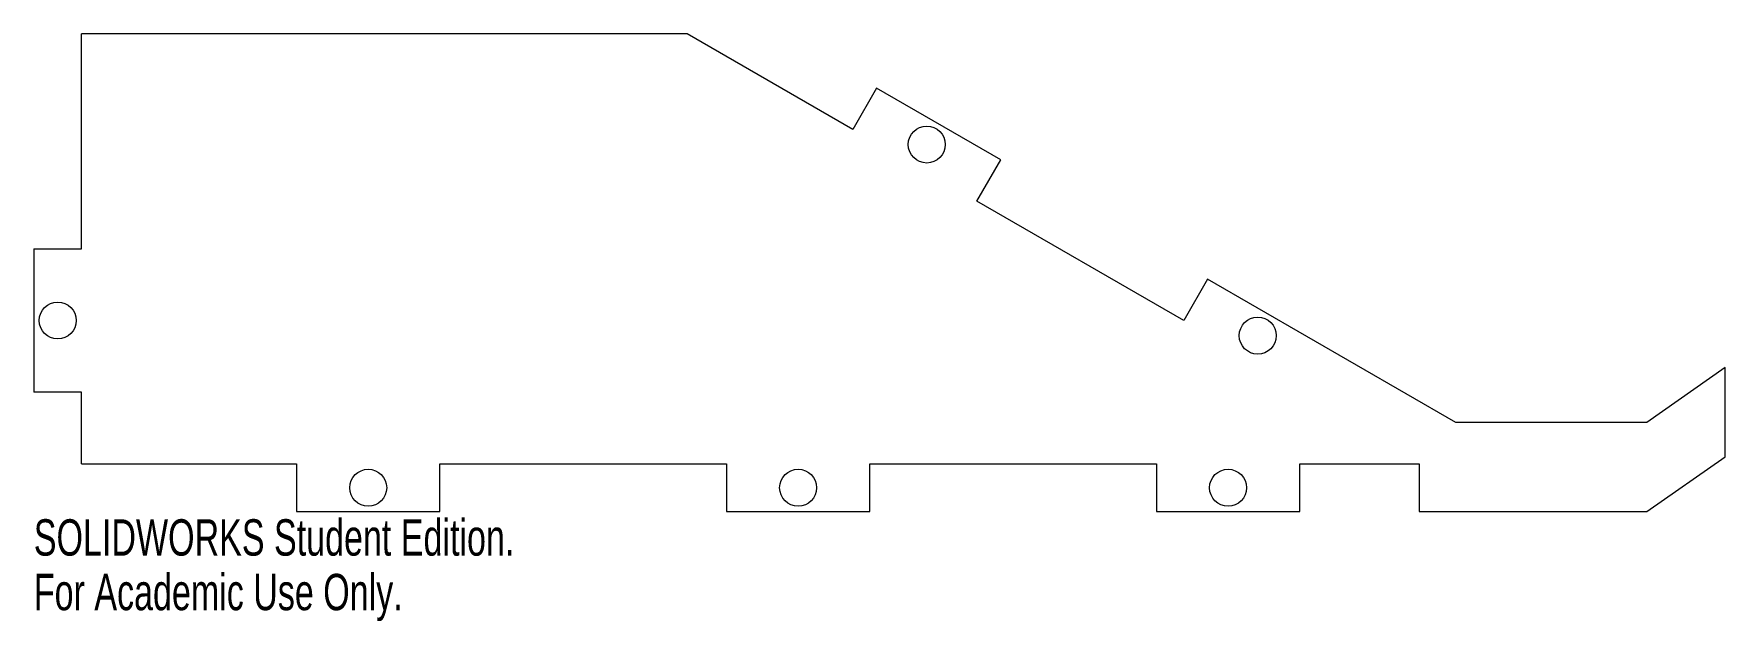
# Model space of a CAD drawing. Header units: inches. Extents: x 0 to 8.85, y -0.82 to 2.25.
import ezdxf

# ---------------------------------------------------------------- set-up
doc = ezdxf.new("R2010")
doc.units = ezdxf.units.IN
doc.header["$MEASUREMENT"] = 0
doc.styles.add('SLDTEXTSTYLE0', font='TXT', dxfattribs={"width": 0.7})

msp = doc.modelspace()

# ---------------------------------------------------------------- linework, layer by layer
at = {"color": 7, "linetype": 'Continuous', "lineweight": 15}
for p, q in [((3.4199, 2.25), (0.25, 2.25)), ((0.25, 1.125), (0.25, 2.25)), ((4.2859, 1.75), (3.4199, 2.25)), ((4.4109, 1.9665), (4.2859, 1.75)), ((5.0604, 1.5915), (4.4109, 1.9665)), ((4.9354, 1.375), (5.0604, 1.5915)), ((6.0179, 0.75), (4.9354, 1.375)), ((0, 1.125), (0.25, 1.125)), ((0, 1.125), (0, 0.375)), ((6.1429, 0.9665), (6.0179, 0.75)), ((7.442, 0.2165), (6.1429, 0.9665)), ((8.8516, 0.5033), (8.442, 0.2165)), ((8.8516, 0.0368), (8.8516, 0.5033)), ((0.25, 0.375), (0, 0.375)), ((0.25, 0), (0.25, 0.375)), ((8.442, 0.2165), (7.442, 0.2165)), ((0.25, 0), (1.375, 0)), ((1.375, 0), (1.375, -0.25)), ((2.125, -0.25), (2.125, 0)), ((2.125, 0), (3.625, 0)), ((3.625, 0), (3.625, -0.25)), ((4.375, -0.25), (4.375, 0)), ((4.375, 0), (5.875, 0)), ((5.875, 0), (5.875, -0.25)), ((6.625, 0), (7.25, 0)), ((6.625, -0.25), (6.625, 0)), ((7.25, 0), (7.25, -0.25)), ((8.442, -0.25), (8.8516, 0.0368)), ((1.375, -0.25), (2.125, -0.25)), ((3.625, -0.25), (4.375, -0.25)), ((5.875, -0.25), (6.625, -0.25)), ((7.25, -0.25), (8.442, -0.25))]:
    msp.add_line(p, q, dxfattribs=at)
for centre, radius in [((4.6732, 1.6708), 0.0968), ((0.125, 0.75), 0.0967), ((6.4052, 0.6708), 0.0968), ((1.75, -0.125), 0.0967), ((4, -0.125), 0.0967), ((6.25, -0.125), 0.0968)]:
    msp.add_circle(centre, radius, dxfattribs=at)

# ---------------------------------------------------------------- texts
at = {"color": 7, "linetype": 'Continuous', "char_height": 0.1903, "attachment_point": 1, "style": 'SLDTEXTSTYLE0'}
for s, insert in [('SOLIDWORKS Student Edition.', (0, -0.2901)), ('For Academic Use Only.', (0, -0.5756))]:
    msp.add_mtext(s, dxfattribs=dict(at, insert=insert))

doc.saveas('drawing.dxf')
